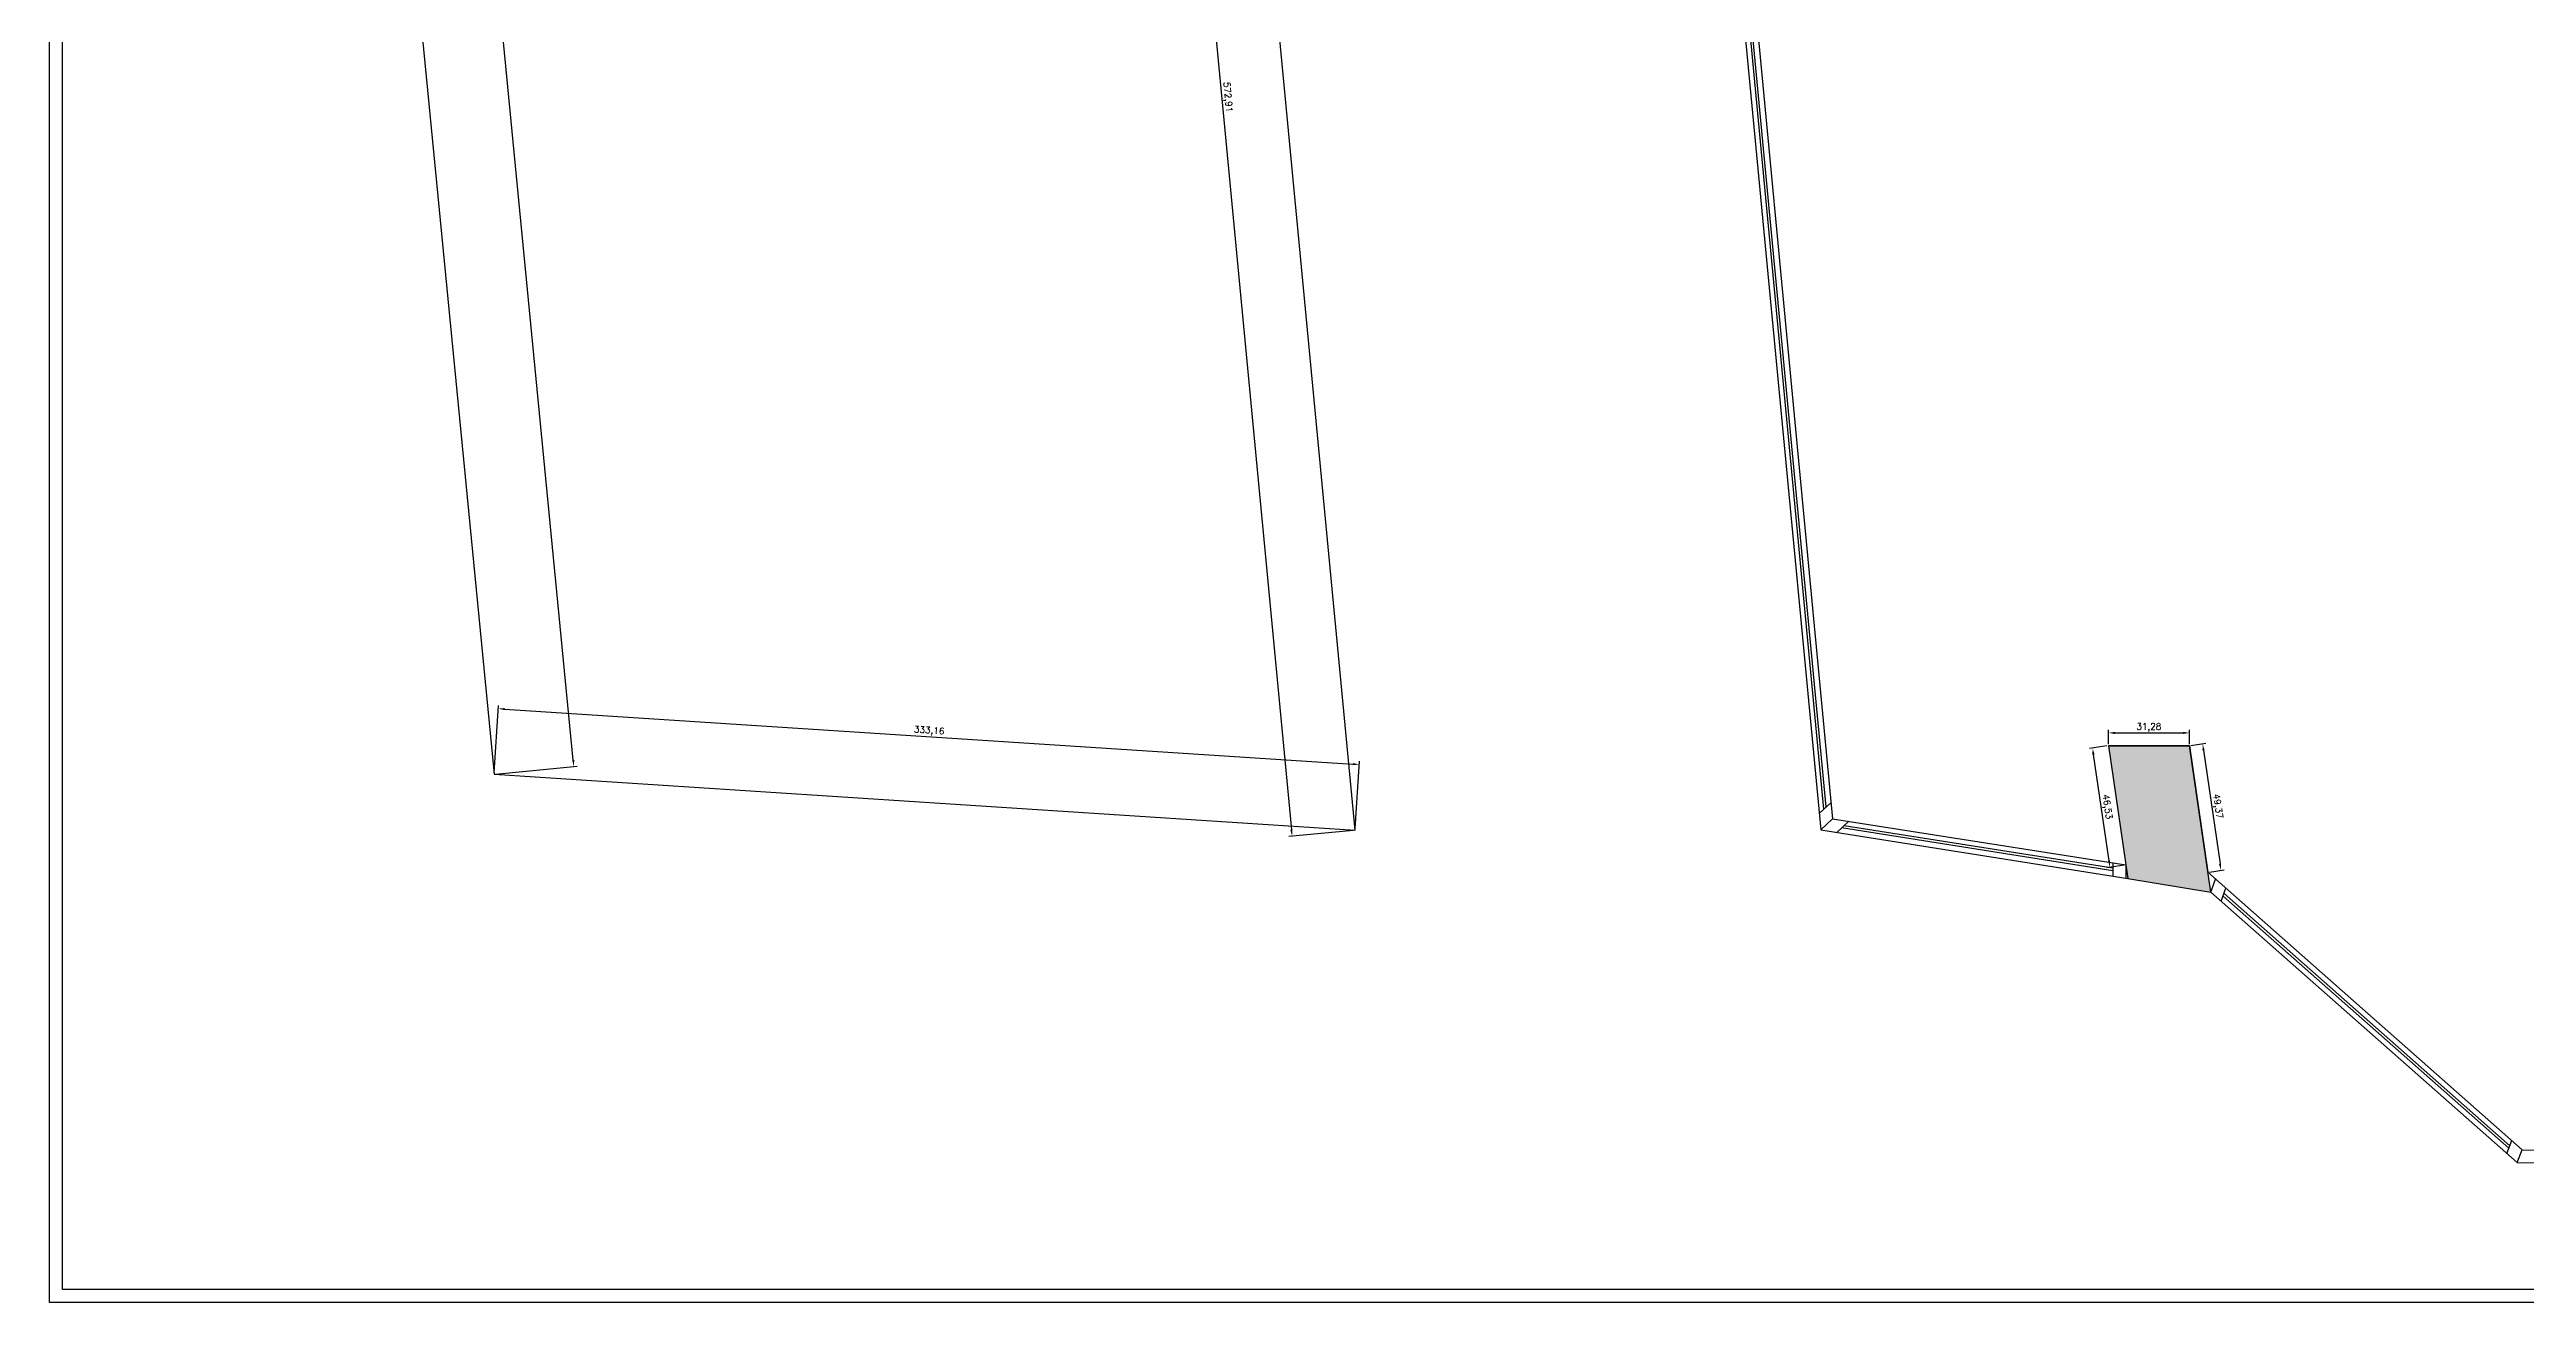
# Model space of a CAD drawing. Extents: x 24214 to 26635, y 31988 to 38688.
# Drawn here: x 24214 to 25170, y 31988 to 32472 of the extents above; entities that cross this region are included whole.
import ezdxf

# ---------------------------------------------------------------- set-up
doc = ezdxf.new("R2010")
doc.units = 0
doc.header["$MEASUREMENT"] = 0
doc.header["$PDMODE"] = 3
doc.header["$PDSIZE"] = -3
doc.layers.add('Leica_3DDisto_2D', color=5, linetype='Continuous')
doc.styles.get("Standard").update_dxf_attribs({"font": 'simplex'})
doc.dimstyles.new('ISO-25', dxfattribs={"dimtxt": 2.5, "dimasz": 2.5, "dimexe": 1.25, "dimexo": 0.625, "dimtad": 1, "dimtxsty": 'Standard', "dimcen": 2.5, "dimadec": 0, "dimazin": 0, "dimtfac": 1, "dimtmove": 0, "dimatfit": 3, "dimfxl": 1, "dimarcsym": 0})

# ---------------------------------------------------------------- blocks, each defined once
blk = doc.blocks.new('A$C6AA29C70')
at = {"color": 3, "linetype": 'ByBlock'}
blk.add_line((0, 707.89), (453.43, 720.39), dxfattribs=at)
at = {"layer": 'Leica_3DDisto_2D', "color": 3}
for p, q in [((451.03, 569.1), (453.43, 720.39)), ((0, 707.89), (0, 53.6)), ((328.82, 0), (329.93, 572.91)), ((329.93, 572.91), (451.03, 569.1)), ((0, 53.6), (328.82, 0))]:
    blk.add_line(p, q, dxfattribs=at)
blk = doc.blocks.new('*D384')
at = {"color": 0, "linetype": 'ByBlock', "lineweight": -2, "ltscale": 5, "transparency": 33554636}
for p, q in [((24663.21, 32740.88), (24638.28, 32738.51)), ((24639.76, 32736.14), (24693.55, 32170.78)), ((24717.48, 32170.55), (24692.54, 32168.18))]:
    blk.add_line(p, q, dxfattribs=at)
at = {"color": 0, "transparency": 33554636}
for points in [[(24640.17, 32736.18), (24639.34, 32736.1), (24639.52, 32738.63)], [(24693.14, 32170.74), (24693.97, 32170.82), (24693.79, 32168.29)]]:
    blk.add_solid(points, dxfattribs=at)
at = {"layer": 'Defpoints', "color": 0, "transparency": 33554636}
for p in [(24663.84, 32740.94), (24693.79, 32168.29), (24718.1, 32170.61)]:
    blk.add_point(p, dxfattribs=at)
at = {"color": 0, "transparency": 33554636, "insert": (24668.76, 32453.66), "char_height": 2.5, "attachment_point": 5, "rotation": 275.43513}
blk.add_mtext('572,91', dxfattribs=at)
blk = doc.blocks.new('*D385')
at = {"color": 0, "linetype": 'ByBlock', "lineweight": -2, "ltscale": 5, "transparency": 33554636}
for p, q in [((24385.68, 32192.8), (24387.37, 32218.78)), ((24389.78, 32217.37), (24717.25, 32196.12)), ((24718.14, 32171.23), (24719.83, 32197.21))]:
    blk.add_line(p, q, dxfattribs=at)
at = {"color": 0, "transparency": 33554636}
for points in [[(24389.81, 32217.78), (24389.75, 32216.95), (24387.29, 32217.53)], [(24717.22, 32195.71), (24717.28, 32196.54), (24719.75, 32195.96)]]:
    blk.add_solid(points, dxfattribs=at)
at = {"layer": 'Defpoints', "color": 0, "transparency": 33554636}
for p in [(24719.75, 32195.96), (24385.64, 32192.18), (24718.1, 32170.61)]:
    blk.add_point(p, dxfattribs=at)
at = {"color": 0, "transparency": 33554636, "insert": (24553.65, 32208.85), "char_height": 2.5, "attachment_point": 5, "rotation": 356.28795}
blk.add_mtext('333,16', dxfattribs=at)
blk = doc.blocks.new('*D386')
at = {"color": 0, "linetype": 'ByBlock', "lineweight": -2, "ltscale": 5, "transparency": 33554636}
for p, q in [((24323.03, 32843.46), (24354.47, 32846.52)), ((24416.22, 32197.66), (24353.47, 32843.91)), ((24386.26, 32192.24), (24417.71, 32195.29))]:
    blk.add_line(p, q, dxfattribs=at)
at = {"color": 0, "transparency": 33554636}
for points in [[(24353.89, 32843.95), (24353.06, 32843.87), (24353.23, 32846.4)], [(24415.81, 32197.62), (24416.64, 32197.7), (24416.47, 32195.17)]]:
    blk.add_solid(points, dxfattribs=at)
at = {"layer": 'Defpoints', "color": 0, "transparency": 33554636}
for p in [(24353.23, 32846.4), (24322.41, 32843.4), (24385.64, 32192.18)]:
    blk.add_point(p, dxfattribs=at)
at = {"color": 0, "transparency": 33554636, "insert": (24386.95, 32520.99), "char_height": 2.5, "attachment_point": 5, "rotation": 275.54614}
blk.add_mtext('654,29', dxfattribs=at)
blk = doc.blocks.new('*D432')
at = {"color": 0, "linetype": 'ByBlock', "lineweight": -2, "ltscale": 5, "transparency": 33554636}
for p, q in [((25008.39, 32203.14), (25001.67, 32202.16)), ((25009.25, 32158.76), (25003.27, 32199.86)), ((25015.09, 32157.09), (25008.37, 32156.11))]:
    blk.add_line(p, q, dxfattribs=at)
at = {"color": 0, "transparency": 33554636}
for points in [[(25003.68, 32199.92), (25002.85, 32199.8), (25002.91, 32202.34)], [(25008.84, 32158.7), (25009.66, 32158.82), (25009.61, 32156.29)]]:
    blk.add_solid(points, dxfattribs=at)
at = {"layer": 'Defpoints', "color": 0, "transparency": 33554636}
for p in [(25002.91, 32202.34), (25009.01, 32203.23), (25015.71, 32157.18)]:
    blk.add_point(p, dxfattribs=at)
at = {"color": 0, "transparency": 33554636, "insert": (25008.35, 32179.62), "char_height": 2.5, "attachment_point": 5, "rotation": 278.27944}
blk.add_mtext('46,53', dxfattribs=at)
blk = doc.blocks.new('*D433')
at = {"color": 0, "linetype": 'ByBlock', "lineweight": -2, "ltscale": 5, "transparency": 33554636}
for p, q in [((25009.01, 32203.85), (25009.01, 32209.42)), ((25011.51, 32208.17), (25037.79, 32208.17)), ((25040.29, 32203.85), (25040.29, 32209.42))]:
    blk.add_line(p, q, dxfattribs=at)
at = {"color": 0, "transparency": 33554636}
for points in [[(25011.51, 32208.59), (25011.51, 32207.76), (25009.01, 32208.17)], [(25037.79, 32207.76), (25037.79, 32208.59), (25040.29, 32208.17)]]:
    blk.add_solid(points, dxfattribs=at)
at = {"layer": 'Defpoints', "color": 0, "transparency": 33554636}
for p in [(25040.29, 32208.17), (25009.01, 32203.23), (25040.29, 32203.23)]:
    blk.add_point(p, dxfattribs=at)
at = {"color": 0, "transparency": 33554636, "insert": (25024.65, 32210.29), "char_height": 2.5, "attachment_point": 5}
blk.add_mtext('31,28', dxfattribs=at)
blk = doc.blocks.new('*D434')
at = {"color": 0, "linetype": 'ByBlock', "lineweight": -2, "ltscale": 5, "transparency": 33554636}
for p, q in [((25040.9, 32203.32), (25046.63, 32204.15)), ((25045.76, 32201.5), (25052.15, 32157.58)), ((25048.01, 32154.46), (25053.74, 32155.29))]:
    blk.add_line(p, q, dxfattribs=at)
at = {"color": 0, "transparency": 33554636}
for points in [[(25046.17, 32201.56), (25045.34, 32201.44), (25045.4, 32203.97)], [(25051.73, 32157.52), (25052.56, 32157.64), (25052.51, 32155.11)]]:
    blk.add_solid(points, dxfattribs=at)
at = {"layer": 'Defpoints', "color": 0, "transparency": 33554636}
for p in [(25040.29, 32203.23), (25047.4, 32154.37), (25052.51, 32155.11)]:
    blk.add_point(p, dxfattribs=at)
at = {"color": 0, "transparency": 33554636, "insert": (25051.04, 32179.84), "char_height": 2.5, "attachment_point": 5, "rotation": 278.27944}
blk.add_mtext('49,37', dxfattribs=at)

msp = doc.modelspace()

# ---------------------------------------------------------------- hatches: boundary and pattern name
at = {"linetype": 'ByBlock', "transparency": 33554495}
msp.add_hatch(color=254, dxfattribs=at).paths.add_polyline_path([(25016.45995, 32151.99579), (25048.50891, 32146.71148), (25047.39506, 32154.36587), (25040.28506, 32203.22587), (25009.00506, 32203.22587), (25015.70602, 32157.17677)])

# ---------------------------------------------------------------- linework, layer by layer
at = {"linetype": 'ByBlock', "transparency": 33554636}
for p, q in [((25040.28506, 32203.22587), (25047.39506, 32154.36587)), ((25015.70602, 32157.17677), (25016.45995, 32151.99579))]:
    msp.add_line(p, q, dxfattribs=at)
for points in [[(24214.00506, 33588.22587), (26634.00506, 33588.22587), (26634.00506, 31988.22587), (24214.00506, 31988.22587)], [(24219.00506, 33583.22587), (26629.00506, 33583.22587), (26629.00506, 31993.22587), (24219.00506, 31993.22587)]]:
    msp.add_lwpolyline(points, close=True, dxfattribs=at)
at = {"linetype": 'ByBlock'}
msp.add_lwpolyline([(25016.45995, 32151.99579), (25048.50891, 32146.71148), (25040.28506, 32203.22587), (25009.00506, 32203.22587), (25016.45995, 32151.99579)], dxfattribs=at)
at = {"linetype": 'ByBlock', "transparency": 33554636}
msp.add_lwpolyline([(25048.50891, 32146.71148), (25040.28506, 32203.22587), (25009.00506, 32203.22587), (25016.45995, 32151.99579), (25048.50891, 32146.71148)], dxfattribs=at)
at = {"layer": 'Leica_3DDisto_2D'}
for p, q in [((24843.65493, 32741.09453), (24897.92484, 32170.71185)), ((24899.16959, 32178.74455), (24846.51515, 32732.14849)), ((24900.09164, 32179.61136), (24847.60717, 32731.22875)), ((24849.11506, 32736.49587), (24902.53506, 32175.04587)), ((25009.00506, 32203.22587), (25040.28506, 32203.22587)), ((25009.00506, 32203.22587), (25015.70602, 32157.17677)), ((25040.28506, 32203.22587), (25047.39506, 32154.36587)), ((24897.32551, 32177.01095), (24901.93572, 32181.34496)), ((24897.92484, 32170.71185), (24902.53506, 32175.04587)), ((24902.53506, 32175.04587), (25015.70602, 32157.17677)), ((24897.92484, 32170.71185), (25016.45995, 32151.99579)), ((24904.17495, 32169.725), (24908.78517, 32174.05901)), ((25010.70602, 32154.92908), (24906.01904, 32171.4586)), ((25010.70602, 32155.94147), (24906.94108, 32172.3254)), ((25010.70602, 32157.96624), (25010.70602, 32152.9043)), ((25015.70602, 32157.17677), (25015.70602, 32152.11483)), ((25047.39506, 32154.36587), (25168.73506, 32047.20587)), ((25048.50891, 32146.71148), (25050.42133, 32151.69326)), ((25048.50891, 32146.71148), (25166.82264, 32042.22409)), ((25052.50866, 32143.17914), (25054.42108, 32148.16092)), ((25053.65612, 32146.16821), (25163.97034, 32048.7455)), ((25053.27363, 32145.17185), (25163.58785, 32047.74914)), ((25162.82289, 32045.75643), (25164.7353, 32050.73821)), ((25166.82264, 32042.22409), (25168.73506, 32047.20587)), ((25166.82264, 32042.22409), (25737.28122, 32036.71917)), ((25168.73506, 32047.20587), (25735.57506, 32041.73587))]:
    msp.add_line(p, q, dxfattribs=at)

# ---------------------------------------------------------------- block references
at = {"linetype": 'ByBlock', "transparency": 33554636, "rotation": 5.546140014754946}
msp.add_blockref('A$C6AA29C70', (24390.82105, 32138.82785), dxfattribs=at)

# ---------------------------------------------------------------- dimensions: what is measured, and where the dimension line sits
at = {"color": 1, "linetype": 'ByBlock', "ltscale": 5, "transparency": 33554636}
for p1, p2, distance, picture, middle in [((24385.64075, 32192.17694), (24322.40538, 32843.404), -30.97026, '*D386', (24386.95155, 32520.98789)), ((24663.83633, 32740.94273), (24718.10174, 32170.60742), -24.42358, '*D384', (24668.75885, 32453.66186)), ((24385.64075, 32192.17694), (24718.10174, 32170.60742), 25.40511, '*D385', (24553.65283, 32208.85265))]:
    dim = msp.add_aligned_dim(p1=p1, p2=p2, distance=distance, dimstyle='ISO-25', dxfattribs=at)
    dim.commit()
    dim.dimension.update_dxf_attribs({"geometry": picture, "text_midpoint": middle})
at = {"color": 7, "linetype": 'ByBlock', "ltscale": 5, "transparency": 33554636}
for p1, p2, distance, picture, middle in [((25009.00506, 32203.22587), (25040.28506, 32203.22587), 4.94789, '*D433', (25024.64506, 32210.28685)), ((25040.28506, 32203.22587), (25047.39506, 32154.36587), 5.16389, '*D434', (25051.0412, 32179.84376)), ((25015.70602, 32157.17677), (25009.00506, 32203.22587), 6.16268, '*D432', (25008.34816, 32179.61817))]:
    dim = msp.add_aligned_dim(p1=p1, p2=p2, distance=distance, dimstyle='ISO-25', dxfattribs=at)
    dim.commit()
    dim.dimension.update_dxf_attribs({"geometry": picture, "text_midpoint": middle})

doc.saveas('drawing.dxf')
